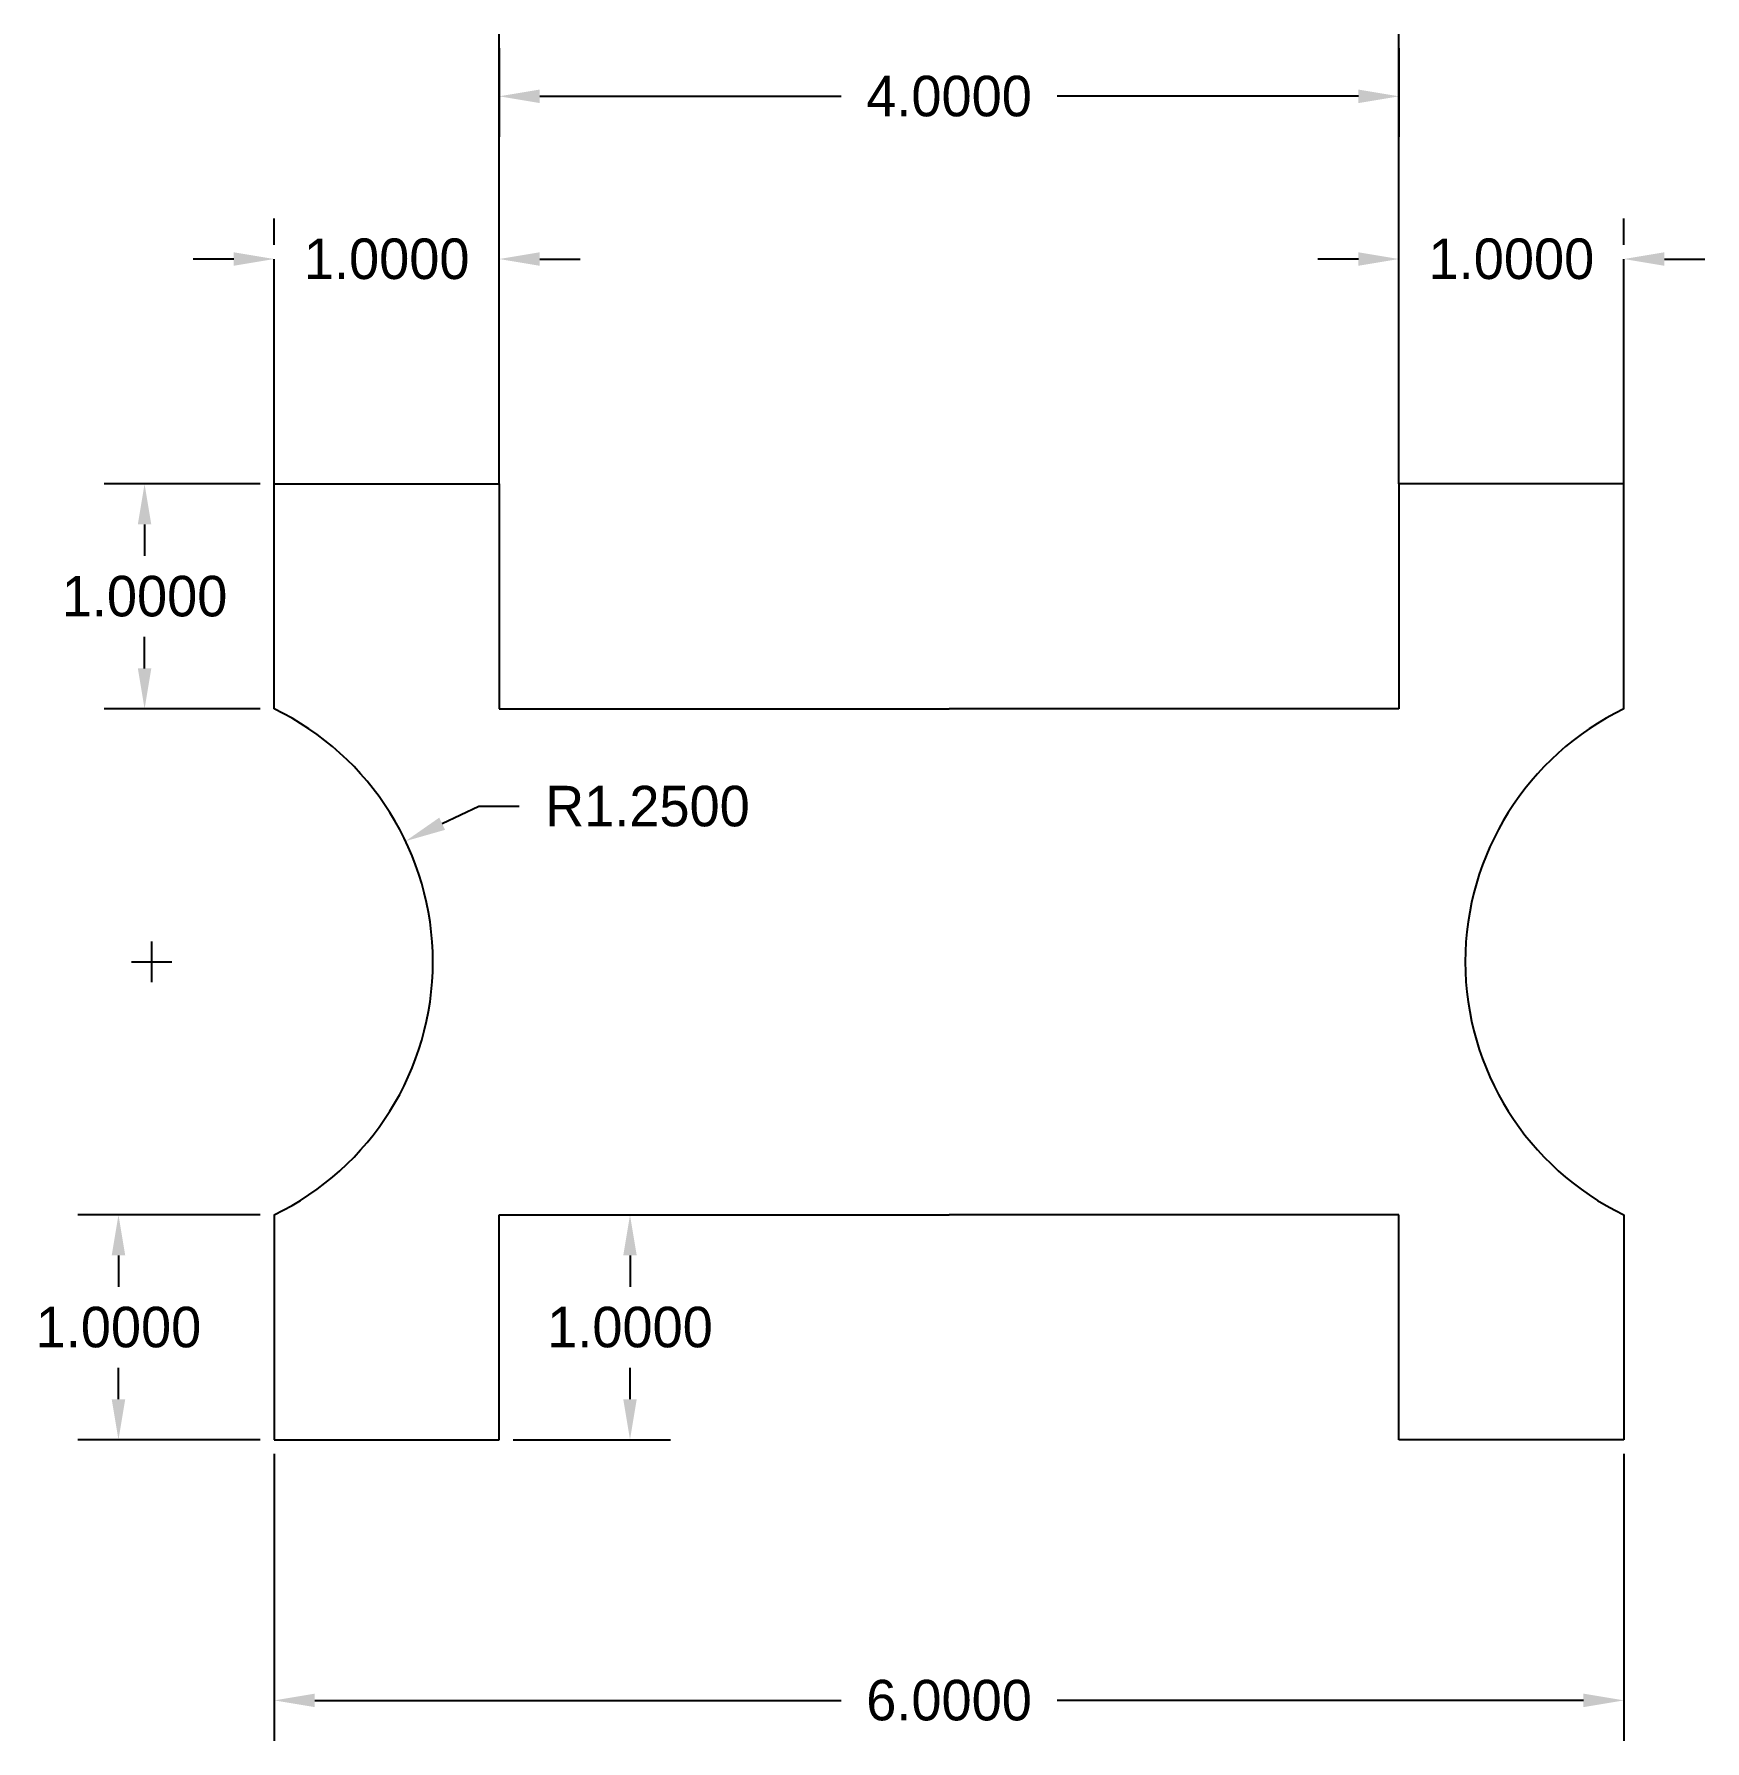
# Model space of a CAD drawing. Header units: inches. Extents: x -0.07 to 7.36, y -1.34 to 6.25.
import ezdxf

# ---------------------------------------------------------------- set-up
doc = ezdxf.new("R2010")
doc.units = ezdxf.units.IN
doc.header["$MEASUREMENT"] = 0
doc.dimstyles.get("Standard").update_dxf_attribs({"dimtxt": 0.18, "dimasz": 0.18, "dimexe": 0.18, "dimexo": 0.0625, "dimgap": 0.09, "dimtad": 0, "dimtih": 1, "dimtoh": 1, "dimdec": 4, "dimzin": 0, "dimdsep": 46, "dimtxsty": 'Standard', "dimcen": 0.09, "dimadec": 0, "dimazin": 0, "dimtfac": 1, "dimtdec": 4, "dimtofl": 0, "dimtmove": 0, "dimatfit": 3, "dimfxl": 1, "dimtolj": 1, "dimtzin": 0, "dimarcsym": 0})

# ---------------------------------------------------------------- blocks, each defined once
blk = doc.blocks.new('*D1')
at = {"color": 0, "lineweight": -2}
for p, q in [((1, -0.0625), (1, -1.3388)), ((7, -0.0625), (7, -1.3388)), ((1.18, -1.1588), (3.52, -1.1588)), ((6.82, -1.1588), (4.48, -1.1588))]:
    blk.add_line(p, q, dxfattribs=at)
at = {"color": 0}
for points in [[(1.18, -1.1288), (1.18, -1.1888), (1, -1.1588)], [(6.82, -1.1288), (6.82, -1.1888), (7, -1.1588)]]:
    blk.add_solid(points, dxfattribs=at)
at = {"layer": 'Defpoints', "color": 0}
for p in [(1, 0), (7, 0), (7, -1.1588)]:
    blk.add_point(p, dxfattribs=at)
at = {"color": 0, "insert": (4, -1.1588), "char_height": 0.18, "attachment_point": 5}
blk.add_mtext('\\A1;6.0000', dxfattribs=at)
blk = doc.blocks.new('*D2')
at = {"color": 0, "lineweight": -2}
for p, q in [((2, 6.1875), (2, 5.7935)), ((6, 6.1875), (6, 5.7935)), ((2.18, 5.9735), (3.52, 5.9735)), ((5.82, 5.9735), (4.48, 5.9735))]:
    blk.add_line(p, q, dxfattribs=at)
at = {"color": 0}
for points in [[(2.18, 6.0035), (2.18, 5.9435), (2, 5.9735)], [(5.82, 6.0035), (5.82, 5.9435), (6, 5.9735)]]:
    blk.add_solid(points, dxfattribs=at)
at = {"layer": 'Defpoints', "color": 0}
for p in [(2, 6.25), (6, 6.25), (6, 5.9735)]:
    blk.add_point(p, dxfattribs=at)
at = {"color": 0, "insert": (4, 5.9735), "char_height": 0.18, "attachment_point": 5}
blk.add_mtext('\\A1;4.0000', dxfattribs=at)
blk = doc.blocks.new('*D3')
at = {"color": 0, "lineweight": -2}
for p, q in [((2.0625, 1), (2.7616, 1)), ((2.5816, 0.82), (2.5816, 0.68)), ((2.5816, 0.18), (2.5816, 0.32)), ((2.0625, 0), (2.7616, 0))]:
    blk.add_line(p, q, dxfattribs=at)
at = {"color": 0}
for points in [[(2.5516, 0.82), (2.6116, 0.82), (2.5816, 1)], [(2.5516, 0.18), (2.6116, 0.18), (2.5816, 0)]]:
    blk.add_solid(points, dxfattribs=at)
at = {"layer": 'Defpoints', "color": 0}
for p in [(2, 1), (2, 0), (2.5816, 0)]:
    blk.add_point(p, dxfattribs=at)
at = {"color": 0, "insert": (2.5816, 0.5), "char_height": 0.18, "attachment_point": 5}
blk.add_mtext('\\A1;1.0000', dxfattribs=at)
blk = doc.blocks.new('*D4')
at = {"color": 0, "lineweight": -2}
for p, q in [((6, 5.3125), (6, 5.43)), ((7, 5.3125), (7, 5.43)), ((5.82, 5.25), (5.64, 5.25)), ((7.18, 5.25), (7.36, 5.25))]:
    blk.add_line(p, q, dxfattribs=at)
at = {"color": 0}
for points in [[(5.82, 5.28), (5.82, 5.22), (6, 5.25)], [(7.18, 5.28), (7.18, 5.22), (7, 5.25)]]:
    blk.add_solid(points, dxfattribs=at)
at = {"layer": 'Defpoints', "color": 0}
for p in [(6, 5.25), (7, 5.25), (7, 5.25)]:
    blk.add_point(p, dxfattribs=at)
at = {"color": 0, "insert": (6.5, 5.25), "char_height": 0.18, "attachment_point": 5}
blk.add_mtext('\\A1;1.0000', dxfattribs=at)
blk = doc.blocks.new('*D5')
at = {"color": 0, "lineweight": -2}
for p, q in [((0.9375, 1), (0.1275, 1)), ((0.3075, 0.82), (0.3075, 0.68)), ((0.3075, 0.18), (0.3075, 0.32)), ((0.9375, 0), (0.1275, 0))]:
    blk.add_line(p, q, dxfattribs=at)
at = {"color": 0}
for points in [[(0.2775, 0.82), (0.3375, 0.82), (0.3075, 1)], [(0.2775, 0.18), (0.3375, 0.18), (0.3075, 0)]]:
    blk.add_solid(points, dxfattribs=at)
at = {"layer": 'Defpoints', "color": 0}
for p in [(1, 1), (0.3075, 0), (1, 0)]:
    blk.add_point(p, dxfattribs=at)
at = {"color": 0, "insert": (0.3075, 0.5), "char_height": 0.18, "attachment_point": 5}
blk.add_mtext('\\A1;1.0000', dxfattribs=at)
blk = doc.blocks.new('*D6')
at = {"color": 0, "lineweight": -2}
for p, q in [((1, 5.3125), (1, 5.43)), ((2, 5.3125), (2, 5.43)), ((0.82, 5.25), (0.64, 5.25)), ((2.18, 5.25), (2.36, 5.25))]:
    blk.add_line(p, q, dxfattribs=at)
at = {"color": 0}
for points in [[(0.82, 5.28), (0.82, 5.22), (1, 5.25)], [(2.18, 5.28), (2.18, 5.22), (2, 5.25)]]:
    blk.add_solid(points, dxfattribs=at)
at = {"layer": 'Defpoints', "color": 0}
for p in [(1, 5.25), (2, 5.25), (2, 5.25)]:
    blk.add_point(p, dxfattribs=at)
at = {"color": 0, "insert": (1.5, 5.25), "char_height": 0.18, "attachment_point": 5}
blk.add_mtext('\\A1;1.0000', dxfattribs=at)
blk = doc.blocks.new('*D7')
at = {"color": 0, "lineweight": -2}
for p, q in [((0.9375, 4.25), (0.2435, 4.25)), ((0.4235, 4.07), (0.4235, 3.93)), ((0.4235, 3.43), (0.4235, 3.57)), ((0.9375, 3.25), (0.2435, 3.25))]:
    blk.add_line(p, q, dxfattribs=at)
at = {"color": 0}
for points in [[(0.3935, 4.07), (0.4535, 4.07), (0.4235, 4.25)], [(0.3935, 3.43), (0.4535, 3.43), (0.4235, 3.25)]]:
    blk.add_solid(points, dxfattribs=at)
at = {"layer": 'Defpoints', "color": 0}
for p in [(1, 4.25), (0.4235, 3.25), (1, 3.25)]:
    blk.add_point(p, dxfattribs=at)
at = {"color": 0, "insert": (0.4235, 3.75), "char_height": 0.18, "attachment_point": 5}
blk.add_mtext('\\A1;1.0000', dxfattribs=at)
blk = doc.blocks.new('*D8')
at = {"color": 0, "lineweight": -2}
for p, q in [((1.9091, 2.8165), (1.7465, 2.7392)), ((2.0891, 2.8165), (1.9091, 2.8165)), ((0.4551, 2.035), (0.4551, 2.215)), ((0.3651, 2.125), (0.5451, 2.125))]:
    blk.add_line(p, q, dxfattribs=at)
at = {"color": 0}
blk.add_solid([(1.7336, 2.7663), (1.7594, 2.7121), (1.584, 2.6619)], dxfattribs=at)
at = {"layer": 'Defpoints', "color": 0}
for p in [(1.584, 2.6619), (0.4551, 2.125)]:
    blk.add_point(p, dxfattribs=at)
at = {"color": 0, "insert": (2.6591, 2.8165), "char_height": 0.18, "attachment_point": 5}
blk.add_mtext('\\A1;R1.2500', dxfattribs=at)

msp = doc.modelspace()

# ---------------------------------------------------------------- linework, layer by layer
for p, q in [((2, 4.25), (2, 6.25)), ((6, 4.25), (6, 6.25)), ((1, 4.25), (1, 5.25)), ((7, 4.25), (7, 5.25)), ((1, 3.25), (1, 4.25)), ((1, 4.25), (2, 4.25)), ((2, 4.25), (2, 3.25)), ((7, 4.25), (6, 4.25)), ((6, 4.25), (6, 3.25)), ((7, 3.25), (7, 4.25)), ((2, 3.25), (4, 3.25)), ((6, 3.25), (4, 3.25)), ((1, 1), (1, 0)), ((2, 0), (2, 1)), ((2, 1), (4, 1)), ((6, 1), (4, 1)), ((6, 0), (6, 1)), ((7, 1), (7, 0)), ((1, 0), (2, 0)), ((7, 0), (6, 0))]:
    msp.add_line(p, q)
for centre, start, end in [((0.45514, 2.125), 295.841933, 64.158067), ((7.54486, 2.125), 115.841933, 244.158067)]:
    msp.add_arc(centre, 1.25, start, end)

# ---------------------------------------------------------------- dimensions: what is measured, and where the dimension line sits
for base, p1, p2, picture, middle in [((6, 5.97355), (2, 6.25), (6, 6.25), '*D2', (4, 5.97355)), ((2, 5.25), (1, 5.25), (2, 5.25), '*D6', (1.5, 5.25)), ((7, 5.25), (6, 5.25), (7, 5.25), '*D4', (6.5, 5.25)), ((7, -1.15877), (1, 0), (7, 0), '*D1', (4, -1.15877))]:
    dim = msp.add_linear_dim(base=base, p1=p1, p2=p2, dimstyle='Standard')
    dim.commit()
    dim.dimension.update_dxf_attribs({"geometry": picture, "text_midpoint": middle})
for base, p1, p2, picture, middle in [((0.42349, 3.25), (1, 4.25), (1, 3.25), '*D7', (0.42349, 3.75)), ((0.30746, 0), (1, 1), (1, 0), '*D5', (0.30746, 0.5)), ((2.58158, 0), (2, 1), (2, 0), '*D3', (2.58158, 0.5))]:
    dim = msp.add_linear_dim(base=base, p1=p1, p2=p2, angle=90, dimstyle='Standard')
    dim.commit()
    dim.dimension.update_dxf_attribs({"geometry": picture, "text_midpoint": middle})
dim = msp.add_radius_dim(center=(0.45514, 2.125), mpoint=(1.58397, 2.66188), dimstyle='Standard')
dim.commit()
dim.dimension.update_dxf_attribs({"geometry": '*D8', "text_midpoint": (2.65907, 2.8165)})

doc.saveas('drawing.dxf')
